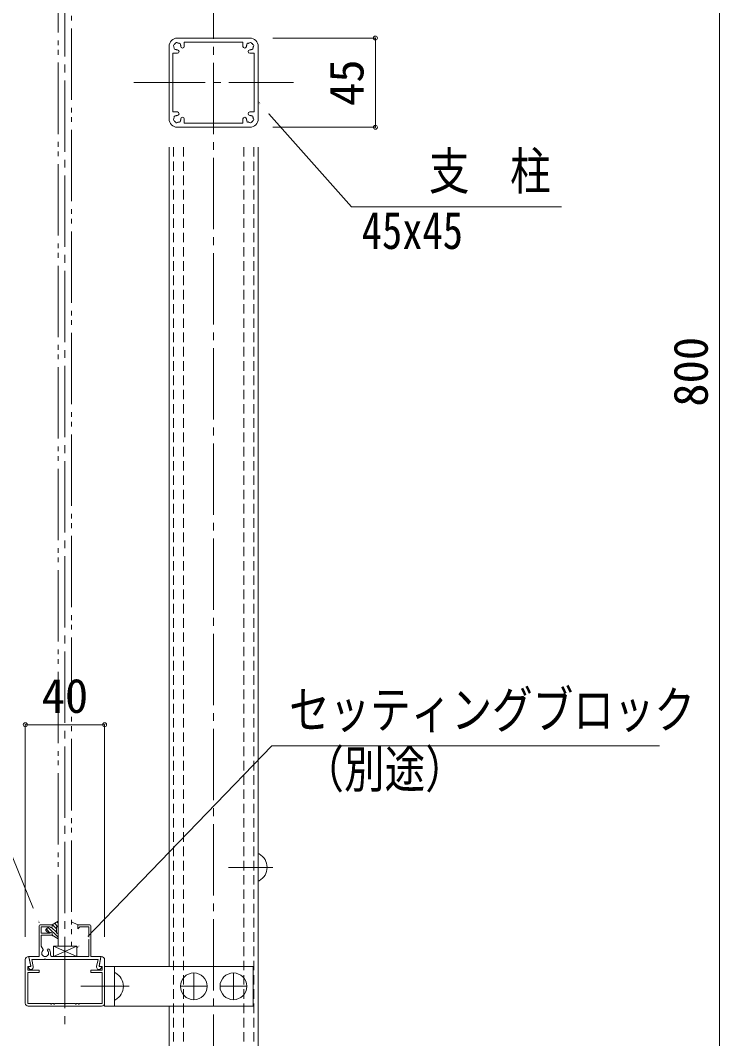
# Model space of a CAD drawing. Units: millimetres at full size. Extents: x -3475 to 3471, y -1129 to 1133.
# Drawn here: x 1725 to 2078, y -410 to 103 of the extents above; entities that cross this region are included whole.
import ezdxf
from ezdxf.enums import TextEntityAlignment as Align

# ---------------------------------------------------------------- set-up
doc = ezdxf.new("R2010")
doc.units = ezdxf.units.MM
doc.header["$LTSCALE"] = 4
doc.header["$PDMODE"] = 32
doc.header["$PDSIZE"] = 2
for name, pattern in [('CHAIN2', [12, 9, -1, 1, -1]), ('DASHED1', [1.8, 1.2, -0.6]), ('DOUBLE_CHAIN2', [12.8, 9, -1, 0.6, -0.6, 0.6, -1])]:
    doc.linetypes.add(name, pattern=pattern)
for name, color, linetype, lineweight in [('0-0_0', 7, 'Continuous', 9), ('0-1_1手摺寸法', 3, 'Continuous', 9), ('0-3_2A', 1, 'DOUBLE_CHAIN2', 9), ('0-6_2躯体線', 4, 'Continuous', 5), ('0-7_3中心線', 2, 'CHAIN2', 9), ('0-8_41ｱﾙﾐ', 6, 'Continuous', 9), ('0-9_42ｱﾙﾐ部品', 6, 'Continuous', 9), ('0-C_6ﾊｯﾁﾝｸﾞ', 4, 'Continuous', 5), ('0-E_CYAN', 4, 'Continuous', 5), ('1-4_アンカー', 4, 'Continuous', 5)]:
    doc.layers.add(name, color=color, linetype=linetype, lineweight=lineweight)
doc.styles.add('ＭＳ ゴシック', font='')
doc.styles.get('ＭＳ ゴシック').set_extended_font_data('MS Gothic')

msp = doc.modelspace()

# ---------------------------------------------------------------- linework, layer by layer
at = {"layer": '0-0_0'}
for p, q in [((1800.346, 39.488), (1800.346, -373.803)), ((1845.346, 39.488), (1845.346, -468.757)), ((1800.346, -393.803), (1800.346, -468.757))]:
    msp.add_line(p, q, dxfattribs=at)
for points in [[(1845.346, 62.236), (1892.342, 9.278), (1998.376, 9.278)], [(1734.846, -351.83), (1694.496, -252.531), (1534.222, -252.531)], [(1753.886, -364.303), (1852.171, -262.442), (2047.791, -262.442)]]:
    msp.add_lwpolyline(points, dxfattribs=at)
at = {"layer": '0-1_1手摺寸法'}
for p, q in [((2078.139, -473.803), (2078.139, 326.197)), ((2078.139, 321.597), (2078.139, -469.203)), ((1852.646, 94.488), (1904.473, 94.488)), ((1904.473, 49.488), (1904.473, 94.488)), ((1904.473, 89.888), (1904.473, 54.088)), ((1852.646, 49.488), (1904.473, 49.488)), ((1727.846, -358.803), (1727.846, -251.878)), ((1767.846, -251.878), (1727.846, -251.878)), ((1732.446, -251.878), (1763.246, -251.878)), ((1767.846, -358.803), (1767.846, -251.878)), ((1753.886, -363.521), (1742.003, -368.803)), ((1742.003, -363.521), (1753.886, -368.803))]:
    msp.add_line(p, q, dxfattribs=at)
msp.add_lwpolyline([(1742.003, -368.803), (1753.886, -368.803), (1753.886, -363.521), (1742.003, -363.521)], close=True, dxfattribs=at)
for p in [(1904.473, 94.488), (1904.473, 49.488), (1727.846, -251.878), (1767.846, -251.878)]:
    msp.add_point(p, dxfattribs=at)
at = {"layer": '0-3_2A'}
for p, q in [((1744.346, -363.521), (1744.346, 457.757)), ((1751.146, 457.757), (1751.146, -363.521)), ((1751.146, -363.521), (1744.346, -363.521))]:
    msp.add_line(p, q, dxfattribs=at)
at = {"layer": '0-6_2躯体線'}
for p, q in [((1845.346, -330.553), (1845.346, -317.053)), ((1845.846, -317.053), (1845.346, -317.053)), ((1830.406, -323.803), (1852.662, -323.803)), ((1845.846, -330.553), (1845.346, -330.553)), ((1773.346, -377.053), (1772.846, -377.053)), ((1755.906, -383.803), (1780.162, -383.803))]:
    msp.add_line(p, q, dxfattribs=at)
msp.add_lwpolyline([(1773.346, -390.553), (1772.846, -390.553), (1772.846, -377.053)], dxfattribs=at)
for centre in [(1842.15, -323.803), (1769.65, -383.803)]:
    msp.add_arc(centre, 7.695, 298.699, 61.301, dxfattribs=at)
at = {"layer": '0-7_3中心線'}
for p, q in [((1822.846, 658.045), (1822.846, -886.927)), ((1747.846, 553.134), (1747.846, -406.803)), ((1782.539, 71.988), (1863.153, 71.988))]:
    msp.add_line(p, q, dxfattribs=at)
at = {"layer": '0-8_41ｱﾙﾐ'}
for p, q in [((1804.546, 94.488), (1841.146, 94.488)), ((1808.046, 92.488), (1837.646, 92.488)), ((1808.046, 90.288), (1808.046, 92.488)), ((1837.646, 90.288), (1837.646, 92.488)), ((1800.346, 90.288), (1800.346, 53.688)), ((1845.346, 90.288), (1845.346, 53.688)), ((1802.346, 86.788), (1802.346, 57.188)), ((1802.346, 86.788), (1804.546, 86.788)), ((1843.346, 86.788), (1841.146, 86.788)), ((1843.346, 86.788), (1843.346, 57.188)), ((1802.346, 57.188), (1804.546, 57.188)), ((1843.346, 57.188), (1841.146, 57.188)), ((1808.046, 53.688), (1808.046, 51.488)), ((1808.046, 51.488), (1837.646, 51.488)), ((1837.646, 53.688), (1837.646, 51.488)), ((1804.546, 49.488), (1841.146, 49.488)), ((1734.846, -368.803), (1734.846, -353.303)), ((1735.346, -352.803), (1741.346, -352.803)), ((1735.846, -353.803), (1740.369, -353.803)), ((1735.846, -357.003), (1735.846, -353.803)), ((1741.346, -353.653), (1741.346, -352.803)), ((1754.346, -354.803), (1754.346, -352.803)), ((1754.346, -352.803), (1760.346, -352.803)), ((1754.346, -354.803), (1755.346, -353.803)), ((1755.346, -353.803), (1759.846, -353.803)), ((1759.846, -368.803), (1759.846, -353.803)), ((1760.846, -368.803), (1760.846, -353.303)), ((1735.846, -357.003), (1740.369, -357.003)), ((1735.846, -358.003), (1741.346, -358.003)), ((1735.846, -363.589), (1735.846, -358.003)), ((1741.346, -358.003), (1741.346, -357.153)), ((1736.776, -365.201), (1735.846, -363.589)), ((1729.694, -369.042), (1730.646, -373.803)), ((1734.846, -368.803), (1729.89, -368.803)), ((1759.846, -368.803), (1741.52, -368.803)), ((1760.846, -368.803), (1765.802, -368.803)), ((1765.998, -369.042), (1765.046, -373.803)), ((1730.646, -373.803), (1729.596, -373.803)), ((1731.17, -370.303), (1731.88, -373.856)), ((1738.015, -370.096), (1738.146, -370.303)), ((1747.846, -370.303), (1738.146, -370.303)), ((1747.846, -370.303), (1738.146, -370.303)), ((1747.846, -370.303), (1764.522, -370.303)), ((1764.522, -370.303), (1763.812, -373.856)), ((1765.046, -373.803), (1766.096, -373.803)), ((1767.846, -373.803), (1842.846, -373.803)), ((1767.846, -393.803), (1767.846, -373.803)), ((1772.846, -393.803), (1772.846, -373.803)), ((1842.846, -373.803), (1842.846, -393.803)), ((1729.146, -392.503), (1729.146, -376.803)), ((1842.846, -393.803), (1767.846, -393.803))]:
    msp.add_line(p, q, dxfattribs=at)
msp.add_lwpolyline([(1737.677, -370.096), (1737.546, -370.303), (1731.17, -370.303)], dxfattribs=at)
for centre, radius, start, end in [((1804.546, 90.288), 4.2, 90, 180), ((1841.146, 90.288), 4.2, 0, 90), ((1803.097, 90.676), 0.5, 165, 232.976), ((1803.097, 90.676), 0.5, 97.024, 165), ((1804.546, 90.288), 1.75, 180.359, 195), ((1804.546, 90.288), 1.75, 195, 209.641), ((1803.485, 89.227), 0.5, 157.024, 225), ((1804.546, 90.288), 1.75, 135, 149.641), ((1803.485, 89.227), 0.5, 225, 292.976), ((1804.546, 90.288), 1.75, 120.359, 135), ((1804.158, 91.737), 0.5, 105, 172.976), ((1804.546, 90.288), 1.75, 240.359, 255), ((1804.158, 91.737), 0.5, 37.024, 105), ((1804.546, 90.288), 1.75, 255, 269.641), ((1804.546, 87.663), 0.875, 270, 90), ((1804.546, 90.288), 1.75, 75, 89.641), ((1804.546, 90.288), 1.75, 60.359, 75), ((1805.606, 91.349), 0.5, 45, 112.976), ((1805.606, 91.349), 0.5, 337.024, 45), ((1804.546, 90.288), 1.75, 15, 29.641), ((1804.546, 90.288), 1.75, 0, 15), ((1807.171, 90.288), 0.875, 180, 0), ((1838.521, 90.288), 0.875, 180, 0), ((1841.146, 90.288), 1.75, 165, 180), ((1841.146, 90.288), 1.75, 150.359, 165), ((1840.085, 91.349), 0.5, 135, 202.976), ((1840.085, 91.349), 0.5, 67.024, 135), ((1841.146, 87.663), 0.875, 90, 270), ((1841.146, 90.288), 1.75, 105, 119.641), ((1841.146, 90.288), 1.75, 90.359, 105), ((1841.534, 91.737), 0.5, 75, 142.976), ((1841.146, 90.288), 1.75, 270.359, 285), ((1841.146, 90.288), 1.75, 285, 299.641), ((1841.534, 91.737), 0.5, 7.024, 75), ((1842.206, 89.227), 0.5, 247.024, 315), ((1841.146, 90.288), 1.75, 45, 59.641), ((1841.146, 90.288), 1.75, 30.359, 45), ((1842.206, 89.227), 0.5, 315, 22.976), ((1842.595, 90.676), 0.5, 15, 82.976), ((1841.146, 90.288), 1.75, 330.359, 345), ((1841.146, 90.288), 1.75, 345, 359.641), ((1842.595, 90.676), 0.5, 307.024, 15), ((1804.546, 56.313), 0.875, 270, 90), ((1841.146, 56.313), 0.875, 90, 270), ((1804.546, 53.688), 4.2, 180, 270), ((1803.097, 53.3), 0.5, 127.024, 195), ((1803.097, 53.3), 0.5, 195, 262.976), ((1804.546, 53.688), 1.75, 165, 179.641), ((1804.546, 53.688), 1.75, 150.359, 165), ((1803.485, 54.749), 0.5, 135, 202.976), ((1804.546, 53.688), 1.75, 210.359, 225), ((1803.485, 54.749), 0.5, 67.024, 135), ((1804.546, 53.688), 1.75, 225, 239.641), ((1804.158, 52.239), 0.5, 187.024, 255), ((1804.546, 53.688), 1.75, 105, 119.641), ((1804.158, 52.239), 0.5, 255, 322.976), ((1804.546, 53.688), 1.75, 90.359, 105), ((1804.546, 53.688), 1.75, 270.359, 285), ((1804.546, 53.688), 1.75, 285, 299.641), ((1805.606, 52.627), 0.5, 247.024, 315), ((1805.606, 52.627), 0.5, 315, 22.976), ((1804.546, 53.688), 1.75, 330.359, 345), ((1804.546, 53.688), 1.75, 345, 0), ((1807.171, 53.688), 0.875, 0, 180), ((1838.521, 53.688), 0.875, 0, 180), ((1841.146, 53.688), 1.75, 180, 195), ((1841.146, 53.688), 1.75, 195, 209.641), ((1840.085, 52.627), 0.5, 157.024, 225), ((1840.085, 52.627), 0.5, 225, 292.976), ((1841.146, 53.688), 1.75, 240.359, 255), ((1841.146, 53.688), 1.75, 255, 269.641), ((1841.534, 52.239), 0.5, 217.024, 285), ((1841.146, 53.688), 4.2, 270, 0), ((1841.146, 53.688), 1.75, 75, 89.641), ((1841.146, 53.688), 1.75, 60.359, 75), ((1841.534, 52.239), 0.5, 285, 352.976), ((1842.206, 54.749), 0.5, 45, 112.976), ((1841.146, 53.688), 1.75, 300.359, 315), ((1841.146, 53.688), 1.75, 315, 329.641), ((1842.206, 54.749), 0.5, 337.024, 45), ((1842.595, 53.3), 0.5, 277.024, 345), ((1841.146, 53.688), 1.75, 15, 29.641), ((1841.146, 53.688), 1.75, 0.359, 15), ((1842.595, 53.3), 0.5, 345, 52.976), ((1735.346, -353.303), 0.5, 90, 180), ((1740.846, -353.653), 0.5, 197.458, 0), ((1760.346, -353.303), 0.5, 0, 90), ((1740.846, -357.153), 0.5, 0, 162.542), ((1729.89, -369.003), 0.2, 90, 191.30993), ((1737.846, -367.053), 1.75, 132.759, 47.16), ((1736.318, -365.401), 0.5, 312.759, 23.621), ((1739.376, -365.403), 0.5, 47.16, 227.16), ((1737.846, -367.053), 2.75, 348.463, 47.16), ((1741.52, -367.803), 1, 168.463, 270), ((1765.802, -369.003), 0.2, 348.69007, 90), ((1729.596, -374.003), 0.2, 90, 180), ((1730.646, -374.053), 1.25, 176.185, 9.051), ((1737.846, -370.203), 0.2, 32.334, 147.666), ((1765.046, -374.053), 1.25, 170.949, 3.815), ((1766.096, -374.003), 0.2, 9.54709, 90)]:
    msp.add_arc(centre, radius, start, end, dxfattribs=at)
at = {"layer": '0-9_42ｱﾙﾐ部品'}
for p, q in [((1730.574, -373.444), (1729.68, -368.971)), ((1765.118, -373.444), (1766.012, -368.971)), ((1727.846, -392.303), (1727.846, -370.303)), ((1729.146, -373.803), (1730.28, -373.803)), ((1729.146, -375.603), (1729.146, -373.803)), ((1766.546, -373.803), (1765.412, -373.803)), ((1766.546, -375.603), (1766.546, -373.803)), ((1767.846, -392.303), (1767.846, -370.303)), ((1729.146, -375.603), (1734.846, -375.603)), ((1729.146, -376.803), (1734.846, -376.803)), ((1734.846, -376.803), (1734.846, -375.603)), ((1760.846, -376.803), (1760.846, -375.603)), ((1766.546, -375.603), (1760.846, -375.603)), ((1766.546, -376.803), (1760.846, -376.803)), ((1766.546, -392.503), (1766.546, -376.803)), ((1747.846, -393.803), (1729.346, -393.803)), ((1741.015, -392.71), (1741.146, -392.503)), ((1742.046, -392.503), (1741.146, -392.503)), ((1742.177, -392.71), (1742.046, -392.503)), ((1742.515, -392.71), (1742.646, -392.503)), ((1747.546, -392.503), (1742.646, -392.503)), ((1747.677, -392.71), (1747.546, -392.503)), ((1747.846, -393.803), (1766.346, -393.803)), ((1748.015, -392.71), (1748.146, -392.503)), ((1748.146, -392.503), (1753.046, -392.503)), ((1753.177, -392.71), (1753.046, -392.503)), ((1753.515, -392.71), (1753.646, -392.503)), ((1753.646, -392.503), (1754.546, -392.503)), ((1754.677, -392.71), (1754.546, -392.503)), ((1755.015, -392.71), (1755.146, -392.503)), ((1755.146, -392.503), (1766.546, -392.503))]:
    msp.add_line(p, q, dxfattribs=at)
msp.add_lwpolyline([(1740.677, -392.71), (1740.546, -392.503), (1729.146, -392.503)], dxfattribs=at)
for centre, radius, start, end in [((1729.346, -370.303), 1.5, 83.929, 180), ((1729.483, -369.01), 0.2, 11.31, 83.929), ((1766.208, -369.01), 0.2, 96.071, 168.69), ((1766.346, -370.303), 1.5, 0, 96.071), ((1730.28, -373.503), 0.3, 270, 11.31), ((1765.412, -373.503), 0.3, 168.69, 270), ((1729.346, -392.303), 1.5, 180, 270), ((1740.846, -392.603), 0.2, 212.334, 327.666), ((1742.346, -392.603), 0.2, 212.334, 327.666), ((1747.846, -392.603), 0.2, 212.334, 270), ((1747.846, -392.603), 0.2, 270, 327.666), ((1753.346, -392.603), 0.2, 212.334, 327.666), ((1754.846, -392.603), 0.2, 212.334, 327.666), ((1766.346, -392.303), 1.5, 270, 0)]:
    msp.add_arc(centre, radius, start, end, dxfattribs=at)
at = {"layer": '0-C_6ﾊｯﾁﾝｸﾞ'}
for p, q in [((1812.846, -377.053), (1812.846, -390.553)), ((1832.846, -377.053), (1832.846, -390.553)), ((1819.596, -383.803), (1806.096, -383.803)), ((1839.596, -383.803), (1826.096, -383.803))]:
    msp.add_line(p, q, dxfattribs=at)
for centre in [(1812.846, -383.803), (1832.846, -383.803)]:
    msp.add_circle(centre, 6.75, dxfattribs=at)
at = {"layer": '0-E_CYAN'}
msp.add_line((1754.346, -352.803), (1751.146, -351.231), dxfattribs=at)
at = {"layer": '1-4_アンカー', "linetype": 'DASHED1'}
for p, q in [((1802.596, 39.488), (1802.596, -473.803)), ((1807.596, 39.488), (1807.596, -473.803)), ((1838.096, 39.488), (1838.096, -473.803)), ((1843.096, 39.488), (1843.096, -473.803))]:
    msp.add_line(p, q, dxfattribs=at)
at = {"layer": '1-4_アンカー'}
for p, q in [((1739.369, -354.11), (1744.346, -359.086)), ((1740.369, -353.803), (1739.78, -353.803)), ((1741.105, -354.078), (1743.578, -356.551)), ((1741.346, -352.803), (1744.346, -350.903)), ((1741.346, -352.803), (1741.346, -353.653)), ((1741.5, -352.705), (1743.578, -354.783)), ((1742.583, -352.02), (1744.304, -353.741)), ((1744.346, -353.741), (1743.578, -353.741)), ((1743.578, -353.741), (1743.578, -357.065)), ((1743.665, -351.334), (1744.346, -352.015)), ((1744.346, -350.903), (1744.346, -353.741)), ((1738.506, -355.015), (1740.406, -356.915)), ((1740.369, -357.003), (1739.78, -357.003)), ((1741.346, -357.854), (1741.752, -358.26)), ((1744.346, -357.065), (1743.578, -357.065)), ((1744.093, -357.065), (1744.346, -357.318)), ((1744.346, -357.065), (1744.346, -359.903))]:
    msp.add_line(p, q, dxfattribs=at)
for points in [[(1739.78, -353.803), (1739.665, -353.892), (1739.617, -353.929), (1739.557, -353.975), (1739.487, -354.029), (1739.406, -354.092), (1739.315, -354.163), (1739.212, -354.242), (1739.099, -354.329), (1738.975, -354.425), (1738.841, -354.529), (1738.704, -354.64), (1738.568, -354.758), (1738.443, -354.881), (1738.334, -355.008), (1738.247, -355.138), (1738.19, -355.27), (1738.17, -355.403), (1738.19, -355.536), (1738.247, -355.668), (1738.334, -355.798), (1738.443, -355.925), (1738.568, -356.048), (1738.704, -356.166), (1738.841, -356.277), (1738.975, -356.381), (1739.099, -356.477), (1739.212, -356.564), (1739.315, -356.643), (1739.406, -356.714), (1739.487, -356.777), (1739.557, -356.831), (1739.617, -356.877), (1739.78, -357.003)], [(1741.346, -357.153), (1741.346, -358.003), (1744.346, -359.903)]]:
    msp.add_lwpolyline(points, dxfattribs=at)
for centre, start, end in [((1740.846, -353.653), 197.458, 0), ((1740.846, -357.153), 0, 162.542)]:
    msp.add_arc(centre, 0.5, start, end, dxfattribs=at)

# ---------------------------------------------------------------- texts
at = {"layer": '0-0_0', "style": 'ＭＳ ゴシック', "width": 0.8}
for s, p in [('支\u3000柱', (1931.45, 12.421)), ('45x45', (1897.575, -17.512)), ('セッティングブロック', (1860.907, -259.299)), ('（別途）', (1868.142, -289.231))]:
    msp.add_text(s, height=18.77, dxfattribs=at).set_placement(p, align=Align.BOTTOM_LEFT)
at = {"layer": '0-1_1手摺寸法', "style": 'ＭＳ ゴシック'}
for s, p in [('45', (1903.654, 60.212)), ('800', (2077.32, -91.467))]:
    msp.add_text(s, height=17.27, rotation=90, dxfattribs=at).set_placement(p, align=Align.BOTTOM_LEFT)
msp.add_text('40', height=17.27, dxfattribs=at).set_placement((1736.07, -251.059), align=Align.BOTTOM_LEFT)

# ---------------------------------------------------------------- next in the draw order: wipeouts: each hides what was drawn before it
for points in [[(1851.614, 57.266), (1849.536, 55.422), (1845.346, 62.236), (1845.346, 62.236)], [(1730.593, -345.054), (1733.167, -344.008), (1734.846, -351.83), (1734.846, -351.83)], [(1758.356, -357.669), (1760.356, -359.598), (1753.886, -364.303), (1753.886, -364.303)]]:
    msp.add_wipeout(points)

doc.saveas('drawing.dxf')
